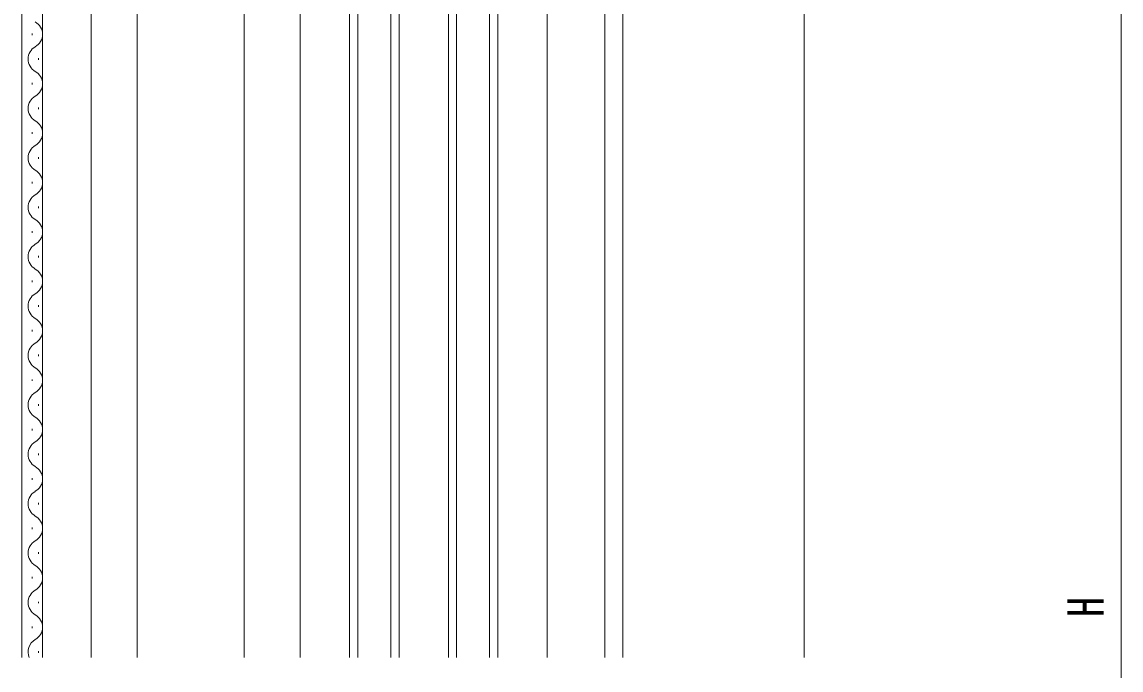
# Model space of a CAD drawing. Units: millimetres on the paper. Extents: x -397 to 397, y -282 to 282.
# Drawn here: x -272.4 to -138.9, y 15 to 93.7 of the extents above; entities that cross this region are included whole.
import ezdxf
from ezdxf.enums import TextEntityAlignment as Align

# ---------------------------------------------------------------- set-up
doc = ezdxf.new("R2010")
doc.units = ezdxf.units.MM
doc.layers.add('0-4_YKK_12', color=2, linetype='Continuous', lineweight=18)
doc.layers.add('0-7_YKK_D', color=6, linetype='Continuous', lineweight=18)
doc.styles.add('ＭＳ ゴシック', font='')
doc.styles.get('ＭＳ ゴシック').set_extended_font_data('MS Gothic')

msp = doc.modelspace()

# ---------------------------------------------------------------- linework, layer by layer
at = {"layer": '0-4_YKK_12'}
for p, q in [((-199.37, 166.039), (-199.37, 16.539)), ((-245.37, 16.539), (-245.37, 143.554)), ((-272.37, 16.539), (-272.37, 139.539)), ((-232.57, 127.039), (-232.57, 16.539)), ((-231.57, 16.539), (-231.57, 127.039)), ((-227.57, 127.039), (-227.57, 16.539)), ((-220.57, 127.039), (-220.57, 16.539)), ((-219.57, 16.539), (-219.57, 127.039)), ((-215.57, 127.039), (-215.57, 16.539)), ((-263.97, 16.539), (-263.97, 118.039)), ((-269.87, 16.539), (-269.87, 116.339)), ((-258.37, 16.539), (-258.37, 115.539)), ((-208.57, 112.339), (-208.57, 16.539)), ((-238.57, 16.539), (-238.57, 112.039)), ((-201.57, 112.039), (-201.57, 16.539)), ((-177.37, 107.252), (-177.37, 16.539)), ((-271.13, 92.139), (-271.13, 92.339)), ((-270.37, 89.139), (-270.37, 89.339)), ((-271.13, 86.139), (-271.13, 86.339)), ((-270.37, 83.139), (-270.37, 83.339)), ((-271.13, 80.139), (-271.13, 80.339)), ((-270.37, 77.139), (-270.37, 77.339)), ((-271.13, 74.139), (-271.13, 74.339)), ((-270.37, 71.139), (-270.37, 71.339)), ((-271.13, 68.139), (-271.13, 68.339)), ((-270.37, 65.139), (-270.37, 65.339)), ((-271.13, 62.139), (-271.13, 62.339)), ((-270.37, 59.139), (-270.37, 59.339)), ((-271.13, 56.139), (-271.13, 56.339)), ((-270.37, 53.139), (-270.37, 53.339)), ((-271.13, 50.139), (-271.13, 50.339)), ((-270.37, 47.139), (-270.37, 47.339)), ((-271.13, 44.139), (-271.13, 44.339)), ((-270.37, 41.139), (-270.37, 41.339)), ((-271.13, 38.139), (-271.13, 38.339)), ((-270.37, 35.139), (-270.37, 35.339)), ((-271.13, 32.139), (-271.13, 32.339)), ((-270.37, 29.139), (-270.37, 29.339)), ((-271.13, 26.139), (-271.13, 26.339)), ((-270.37, 23.139), (-270.37, 23.339)), ((-271.13, 20.139), (-271.13, 20.339)), ((-270.37, 17.139), (-270.37, 17.339))]:
    msp.add_line(p, q, dxfattribs=at)
for points in [[(-226.57, 16.539), (-226.57, 127.039), (-232.57, 127.039)], [(-214.57, 16.539), (-214.57, 127.039), (-220.57, 127.039)]]:
    msp.add_lwpolyline(points, dxfattribs=at)
for centre, start, end in [((-271.589, 92.239), 299.20254, 60.79746), ((-269.912, 89.239), 119.20254, 240.79746), ((-271.589, 86.239), 299.20254, 60.79746), ((-269.912, 83.239), 119.20254, 240.79746), ((-271.589, 80.239), 299.20254, 60.79746), ((-269.912, 77.239), 119.20254, 240.79746), ((-271.589, 74.239), 299.20254, 60.79746), ((-269.912, 71.239), 119.20254, 240.79746), ((-271.589, 68.239), 299.20254, 60.79746), ((-269.912, 65.239), 119.20254, 240.79746), ((-271.589, 62.239), 299.20254, 60.79746), ((-269.912, 59.239), 119.20254, 240.79746), ((-271.589, 56.239), 299.20254, 60.79746), ((-269.912, 53.239), 119.20254, 240.79746), ((-271.589, 50.239), 299.20254, 60.79746), ((-269.912, 47.239), 119.20254, 240.79746), ((-271.589, 44.239), 299.20254, 60.79746), ((-269.912, 41.239), 119.20254, 240.79746), ((-271.589, 38.239), 299.20254, 60.79746), ((-269.912, 35.239), 119.20254, 240.79746), ((-271.589, 32.239), 299.20254, 60.79746), ((-269.912, 29.239), 119.20254, 240.79746), ((-271.589, 26.239), 299.20254, 60.79746), ((-269.912, 23.239), 119.20254, 240.79746), ((-271.589, 20.239), 299.20254, 60.79746), ((-269.912, 17.239), 119.20254, 204.03872)]:
    msp.add_arc(centre, 1.718, start, end, dxfattribs=at)
at = {"layer": '0-7_YKK_D'}
msp.add_line((-138.866, -119.961), (-138.866, 166.039), dxfattribs=at)

# ---------------------------------------------------------------- texts
at = {"layer": '0-7_YKK_D', "color": 7, "style": 'ＭＳ ゴシック', "width": 0.8}
msp.add_text('H', height=4.399, rotation=90, dxfattribs=at).set_placement((-139.666, 21.492), align=Align.BOTTOM_LEFT)

doc.saveas('drawing.dxf')
